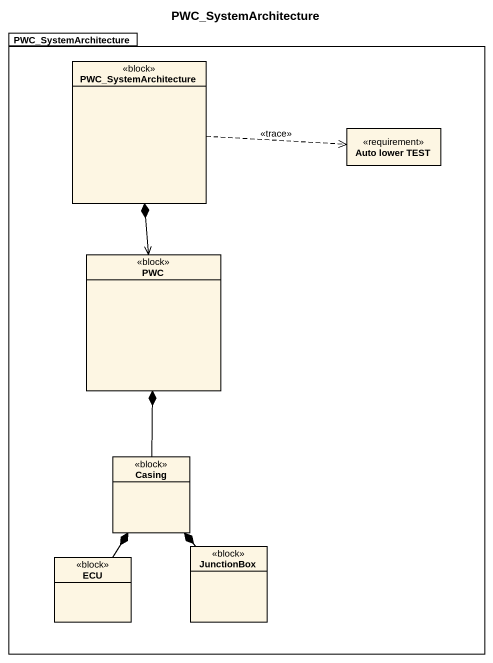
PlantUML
@startuml
title PWC_SystemArchitecture
hide circle
hide empty members
package PWC_SystemArchitecture {
  class "PWC_SystemArchitecture" as PWC_SystemArchitecture_2 <<block>>
  class "Auto lower TEST" as Auto_lower_TEST <<requirement>>
  class PWC <<block>>
  class Casing <<block>>
  class JunctionBox <<block>>
  class ECU <<block>>
}
PWC_SystemArchitecture_2 .right.> Auto_lower_TEST : <<trace>>
PWC <-up-* PWC_SystemArchitecture_2
Casing -up-* PWC
JunctionBox -up-* Casing
ECU -up-* Casing
@enduml
